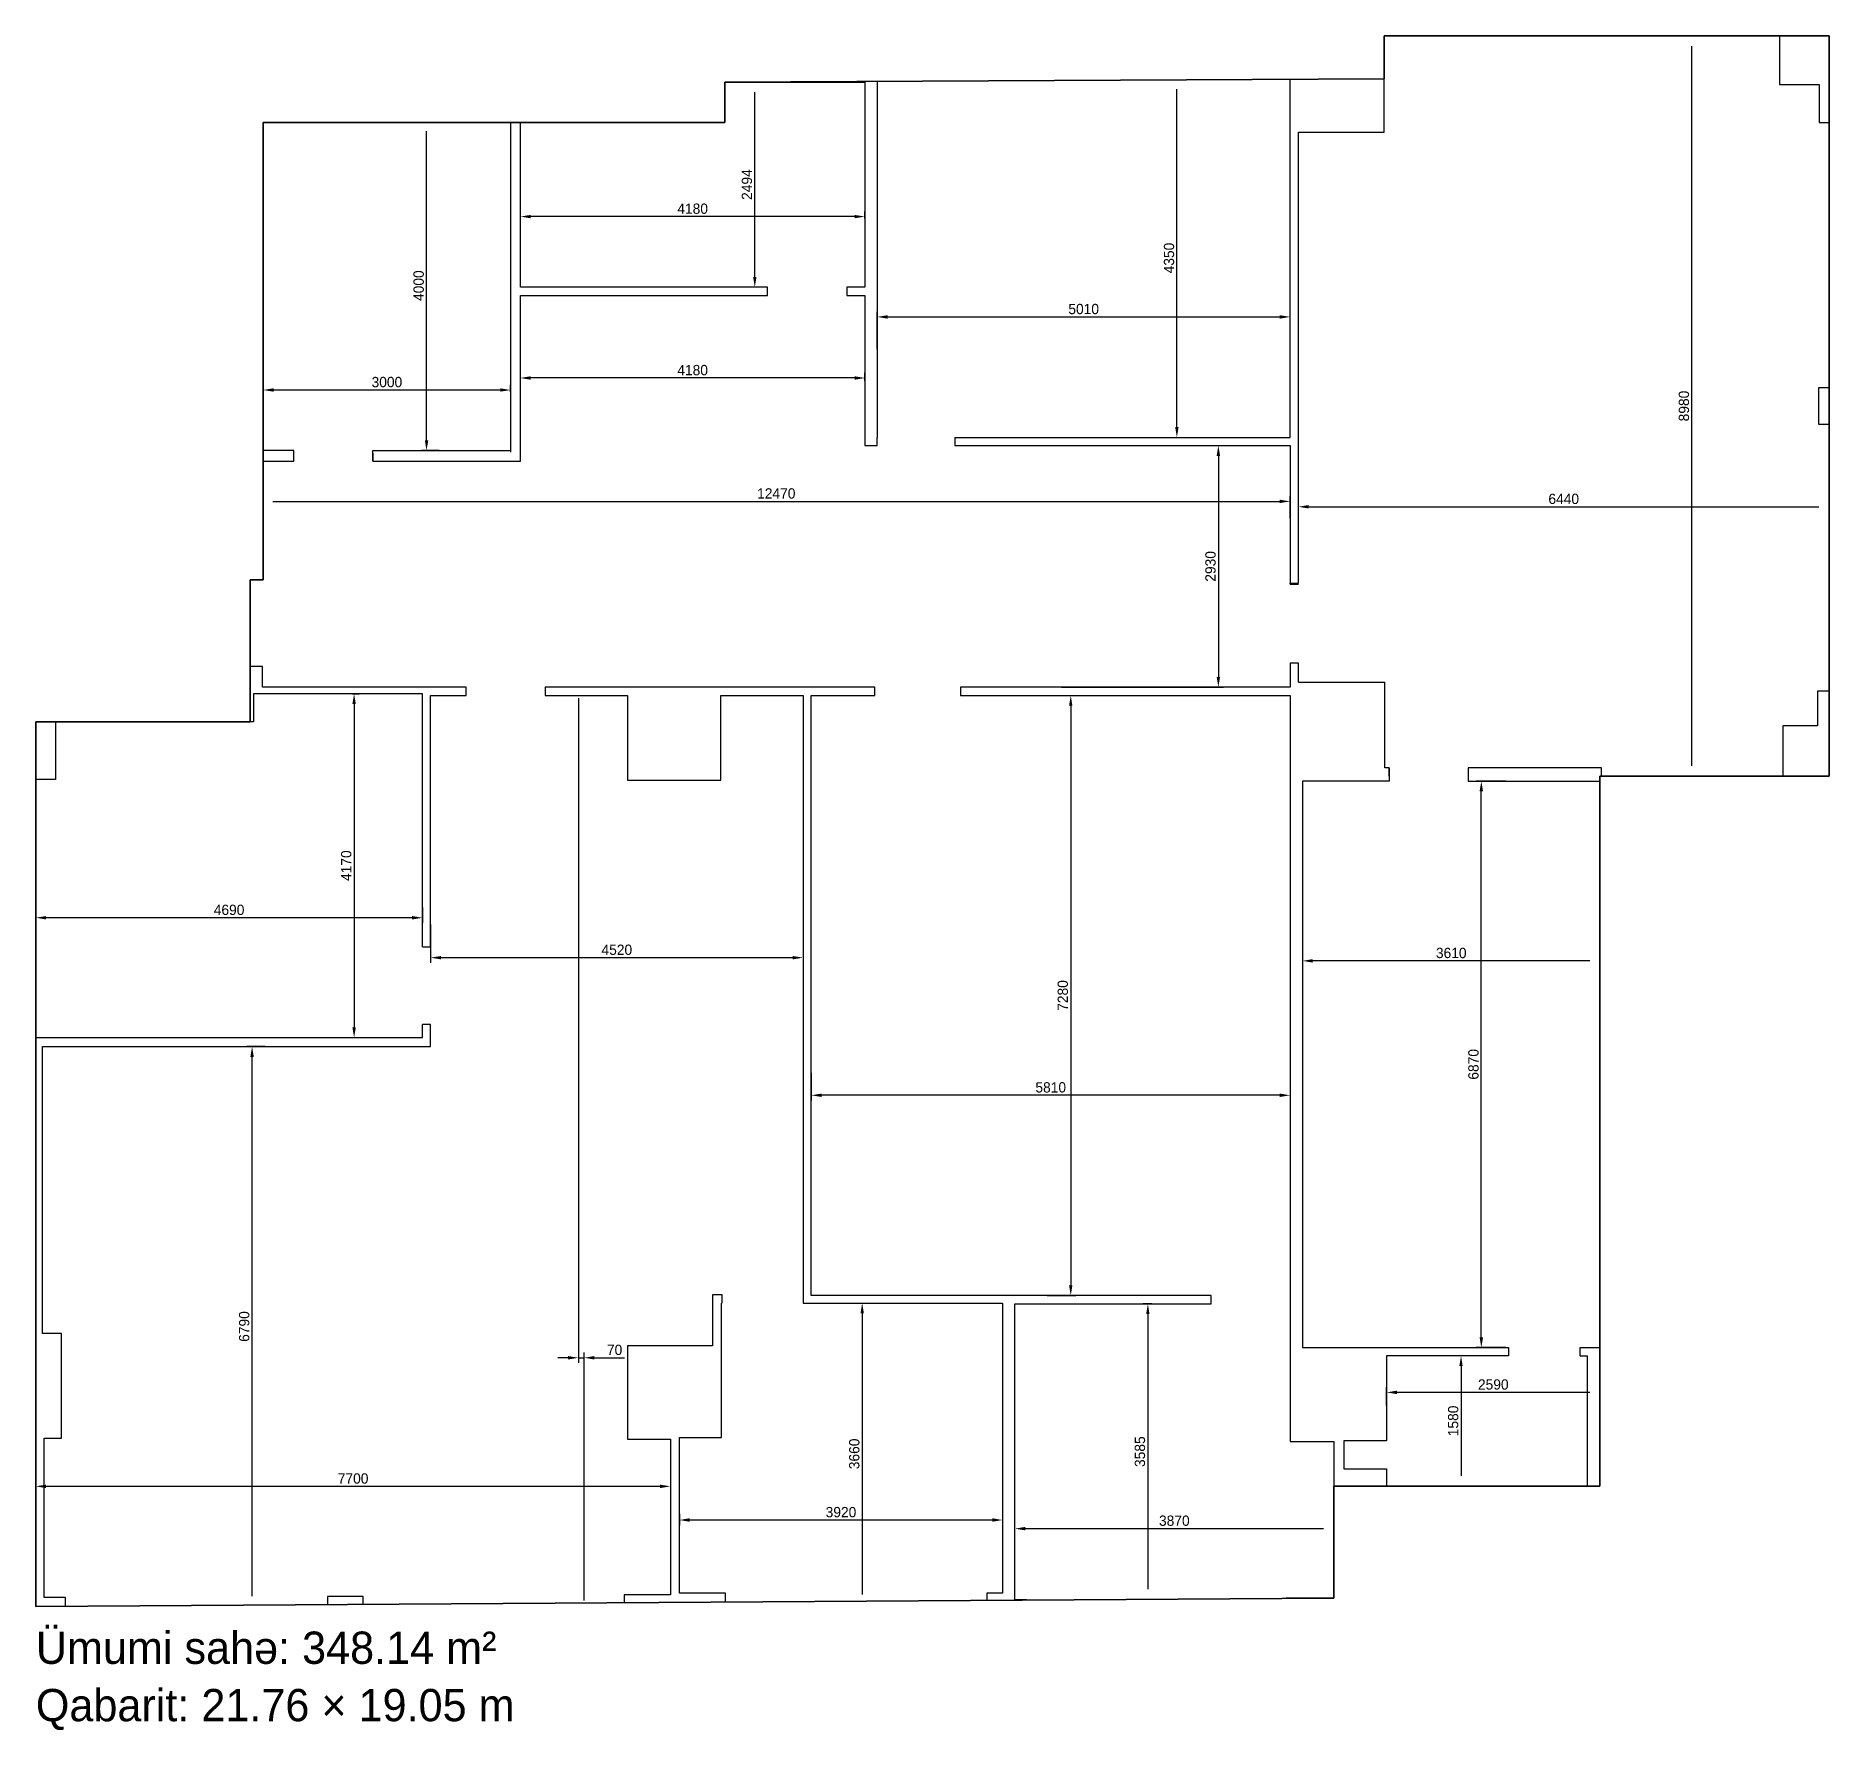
# Model space of a CAD drawing. Header units: millimetres. Extents: x 1233787 to 1255547, y -286620 to -266069.
import ezdxf

# ---------------------------------------------------------------- set-up
doc = ezdxf.new("R2010")
doc.units = ezdxf.units.MM
doc.layers.add('OFFICE_BOUNDARY', color=3, linetype='Continuous')

msp = doc.modelspace()

# ---------------------------------------------------------------- linework, layer by layer
for p, q in [((1250147, -266589), (1250147, -266069)), ((1250147, -266069), (1254947, -266069)), ((1254947, -266069), (1254947, -266659)), ((1242147, -267119), (1242147, -266629)), ((1242147, -266629), (1243847, -266629)), ((1243847, -266629), (1243847, -269119)), ((1243997, -266620), (1243997, -270939)), ((1249007, -270939), (1249007, -266595)), ((1250147, -267239), (1250147, -266589)), ((1254947, -266659), (1255427, -266659)), ((1255427, -266659), (1255427, -267119)), ((1236547, -271099), (1236547, -267119)), ((1239547, -267119), (1239547, -271118)), ((1239667, -269119), (1239667, -267119)), ((1239667, -267119), (1242147, -267119)), ((1255427, -267119), (1255547, -267119)), ((1255547, -267119), (1255547, -270339)), ((1249107, -272709), (1249107, -267239)), ((1249107, -267239), (1250147, -267239)), ((1242667, -269119), (1239667, -269119)), ((1243847, -269119), (1243627, -269119)), ((1255547, -270339), (1255417, -270339)), ((1255417, -270339), (1255417, -270779)), ((1255417, -270779), (1255547, -270779)), ((1255547, -270779), (1255547, -274019)), ((1236917, -271099), (1236547, -271099)), ((1236917, -271229), (1236917, -271099)), ((1236917, -271229), (1236917, -271129)), ((1244937, -270939), (1249007, -270939)), ((1236547, -271229), (1236917, -271229)), ((1236387, -273719), (1236387, -272669)), ((1236387, -272669), (1236537, -272669)), ((1249007, -272719), (1249007, -272709)), ((1249007, -272709), (1249107, -272709)), ((1236537, -273719), (1236387, -273719)), ((1236537, -273969), (1236537, -273719)), ((1238477, -274049), (1236427, -274049)), ((1236427, -274049), (1236427, -274389)), ((1238477, -277119), (1238477, -274049)), ((1255547, -274019), (1255407, -274019)), ((1255407, -274019), (1255407, -274439)), ((1236387, -274389), (1234027, -274389)), ((1234027, -274389), (1234027, -275089)), ((1236427, -274389), (1236387, -274389)), ((1255407, -274439), (1254987, -274439)), ((1254987, -274439), (1254987, -275049)), ((1252787, -274949), (1251167, -274949)), ((1251167, -274949), (1251167, -275049)), ((1251167, -274949), (1251167, -275109)), ((1252787, -275049), (1252787, -274949)), ((1251167, -275109), (1252767, -275109)), ((1252767, -281979), (1252767, -275109)), ((1233867, -281809), (1233867, -278329)), ((1242117, -281339), (1241997, -281339)), ((1241997, -281339), (1241997, -281959)), ((1242117, -281439), (1242117, -281339)), ((1242107, -283069), (1242107, -281439)), ((1243097, -281439), (1245517, -281439)), ((1245517, -281439), (1245517, -284959)), ((1245667, -285039), (1245667, -281449)), ((1245667, -281449), (1248047, -281449)), ((1249007, -281449), (1249007, -283119)), ((1234097, -281809), (1233867, -281809)), ((1234097, -283079), (1234097, -281809)), ((1241997, -281959), (1240967, -281959)), ((1240967, -281959), (1240967, -283089)), ((1252527, -282079), (1252527, -281979)), ((1252527, -281979), (1252767, -281979)), ((1251657, -282079), (1250177, -282079)), ((1250177, -282079), (1250177, -283109)), ((1252617, -283659), (1252617, -282079)), ((1233887, -285009), (1233887, -283079)), ((1233887, -283079), (1234097, -283079)), ((1240967, -283089), (1241487, -283089)), ((1241487, -283089), (1241487, -284979)), ((1241597, -284959), (1241597, -283069)), ((1241597, -283069), (1242107, -283069)), ((1249007, -283119), (1249537, -283119)), ((1249537, -283119), (1249537, -283659)), ((1250177, -283109), (1249657, -283109)), ((1249657, -283109), (1249657, -283449)), ((1249657, -283449), (1250177, -283449)), ((1250177, -283449), (1250177, -283659)), ((1249537, -283659), (1249537, -285019)), ((1234147, -285009), (1233887, -285009)), ((1234147, -285117), (1234147, -285009)), ((1237757, -284999), (1237327, -284999)), ((1237327, -284999), (1237327, -285097)), ((1237757, -285094), (1237757, -284999)), ((1241487, -284979), (1240927, -284979)), ((1240927, -284979), (1240927, -285074)), ((1242157, -284959), (1241597, -284959)), ((1242157, -285066), (1242157, -284959)), ((1245517, -284959), (1245327, -284959)), ((1245327, -284959), (1245327, -285046)), ((1245807, -285039), (1245667, -285039)), ((1245807, -285043), (1245807, -285039)), ((1249537, -285019), (1248957, -285019)), ((1248957, -285019), (1248957, -285023))]:
    msp.add_line(p, q)
at = {"color": 1, "lineweight": 30}
for p, q in [((1255547, -266069), (1250147, -266069)), ((1250147, -266069), (1250147, -266589)), ((1255547, -275049), (1255547, -266069)), ((1250147, -266589), (1242147, -266629)), ((1242147, -266629), (1242147, -267119)), ((1242147, -267119), (1236547, -267119)), ((1236547, -267119), (1236547, -272669)), ((1236547, -272669), (1236387, -272669)), ((1236387, -272669), (1236387, -273719)), ((1236387, -273719), (1236387, -274389)), ((1236387, -274389), (1233787, -274389)), ((1233787, -274389), (1233787, -275089)), ((1233787, -275089), (1233787, -285119)), ((1252767, -283659), (1252767, -275049)), ((1252767, -275049), (1255547, -275049)), ((1249537, -285019), (1249537, -283659)), ((1249537, -283659), (1252767, -283659)), ((1233787, -285119), (1249537, -285019))]:
    msp.add_line(p, q, dxfattribs=at)
at = {"color": 0, "lineweight": -2}
for p, q in [((1253856, -266069), (1253819, -266069)), ((1255547, -272094), (1255547, -271718)), ((1252767, -277281), (1252767, -277352)), ((1252767, -282682), (1252767, -282461)), ((1249537, -284171), (1249537, -284113))]:
    msp.add_line(p, q, dxfattribs=at)
at = {"color": 0, "lineweight": -2, "transparency": 16777216}
for p, q in [((1253881, -274924), (1253881, -266194)), ((1242511, -268994), (1242511, -266751)), ((1247633, -270814), (1247633, -266714)), ((1238528, -270974), (1238528, -267224)), ((1239667, -268283), (1239667, -268199)), ((1243722, -268261), (1239792, -268261)), ((1243847, -268283), (1243847, -268199)), ((1242636, -269119), (1242449, -269119)), ((1243997, -269870), (1243997, -269416)), ((1244122, -269478), (1248882, -269478)), ((1249007, -269870), (1249007, -269416)), ((1239667, -270193), (1239667, -270157)), ((1243722, -270219), (1239792, -270219)), ((1243847, -270254), (1243847, -270157)), ((1236547, -270386), (1236547, -270302)), ((1239422, -270365), (1236672, -270365)), ((1239547, -270386), (1239547, -270302)), ((1238681, -271099), (1238466, -271099)), ((1246389, -271039), (1248199, -271039)), ((1247651, -270939), (1247695, -270939)), ((1248136, -271164), (1248136, -273844)), ((1236662, -271716), (1248882, -271716)), ((1249007, -271918), (1249007, -271653)), ((1249107, -272094), (1249107, -271718)), ((1249232, -271781), (1255422, -271781)), ((1237628, -274049), (1237712, -274049)), ((1237649, -274174), (1237649, -278094)), ((1240370, -274101), (1240370, -282166)), ((1246060, -274069), (1246407, -274069)), ((1246231, -273969), (1248199, -273969)), ((1246345, -274194), (1246345, -281224)), ((1251626, -275109), (1251265, -275109)), ((1251327, -281854), (1251327, -275234)), ((1233787, -276686), (1233787, -276829)), ((1238352, -276766), (1233912, -276766)), ((1238477, -276641), (1238477, -276829)), ((1238577, -276847), (1238577, -277313)), ((1243097, -276847), (1243097, -277313)), ((1238702, -277250), (1242972, -277250)), ((1249157, -277281), (1249157, -277352)), ((1252642, -277289), (1249282, -277289)), ((1237628, -278219), (1237712, -278219)), ((1236564, -278329), (1236348, -278329)), ((1236411, -284994), (1236411, -278454)), ((1243197, -278648), (1243197, -278982)), ((1249007, -278648), (1249007, -278982)), ((1248882, -278919), (1243322, -278919)), ((1246060, -281349), (1246407, -281349)), ((1243714, -281439), (1243877, -281439)), ((1243814, -281564), (1243814, -284974)), ((1247328, -281449), (1247218, -281449)), ((1247281, -281574), (1247281, -284909)), ((1251626, -281979), (1251265, -281979)), ((1240245, -282103), (1240120, -282103)), ((1240370, -282103), (1240440, -282103)), ((1240440, -285046), (1240440, -282041)), ((1240565, -282103), (1240930, -282103)), ((1251058, -282079), (1251018, -282079)), ((1251081, -282204), (1251081, -283534)), ((1250177, -282682), (1250177, -282461)), ((1252642, -282523), (1250302, -282523)), ((1233787, -283642), (1233787, -283726)), ((1241362, -283663), (1233912, -283663)), ((1241487, -283642), (1241487, -283726)), ((1241597, -283997), (1241597, -284134)), ((1245392, -284071), (1241722, -284071)), ((1245517, -283997), (1245517, -284134)), ((1245667, -284171), (1245667, -284113)), ((1249412, -284176), (1245792, -284176))]:
    msp.add_line(p, q, dxfattribs=at)
for points in [[(1237877, -271129), (1237877, -271229), (1239667, -271229), (1239667, -269219), (1242667, -269219), (1242667, -269119)], [(1243627, -269119), (1243627, -269219), (1243847, -269219), (1243847, -271039), (1243997, -271039), (1243997, -270939)], [(1237877, -271229), (1237877, -271099)], [(1237877, -271099), (1239547, -271099)], [(1244937, -270939), (1244937, -271039), (1249007, -271039), (1249007, -272719), (1249107, -272719)], [(1249107, -273909), (1249107, -273679), (1249007, -273679)], [(1249107, -273679), (1249007, -273679)], [(1249007, -273679), (1249007, -273969)], [(1249107, -273909), (1250157, -273909)], [(1250207, -275049), (1250207, -274949), (1250157, -274949), (1250157, -273909)], [(1239007, -274069), (1239007, -273969), (1236537, -273969)], [(1238477, -277119), (1238577, -277119), (1238577, -274069), (1239007, -274069)], [(1243967, -274069), (1243967, -273969), (1239967, -273969), (1239967, -274069)], [(1239967, -274069), (1240967, -274069), (1240967, -275099), (1242097, -275099), (1242097, -274069), (1243097, -274069), (1243097, -275099), (1243097, -281339), (1243097, -281439)], [(1248047, -281449), (1248047, -281349), (1243197, -281349), (1243197, -274069), (1243967, -274069)], [(1249007, -273969), (1245007, -273969), (1245007, -274069)], [(1245007, -274069), (1249007, -274069), (1249007, -281349), (1249007, -281449)], [(1250207, -274949), (1250207, -275109), (1249157, -275109), (1249157, -281979), (1251657, -281979), (1251657, -282079)], [(1234027, -275089), (1233787, -275089), (1233787, -278219), (1238477, -278219), (1238477, -278059)], [(1233867, -278329), (1238577, -278329), (1238577, -278059), (1238477, -278059)], [(1252527, -282079), (1252617, -282079)]]:
    msp.add_lwpolyline(points)
at = {"color": 0, "transparency": 16777216}
for points in [[(1239792, -268241), (1239792, -268282), (1239667, -268261)], [(1243722, -268241), (1243722, -268282), (1243847, -268261)], [(1242491, -268994), (1242532, -268994), (1242511, -269119)], [(1244122, -269457), (1244122, -269499), (1243997, -269478)], [(1248882, -269457), (1248882, -269499), (1249007, -269478)], [(1239792, -270198), (1239792, -270240), (1239667, -270219)], [(1243722, -270198), (1243722, -270240), (1243847, -270219)], [(1236672, -270344), (1236672, -270385), (1236547, -270365)], [(1239422, -270344), (1239422, -270385), (1239547, -270365)], [(1247612, -270814), (1247654, -270814), (1247633, -270939)], [(1238507, -270974), (1238549, -270974), (1238528, -271099)], [(1248115, -271164), (1248157, -271164), (1248136, -271039)], [(1248882, -271695), (1248882, -271736), (1249007, -271716)], [(1249232, -271760), (1249232, -271802), (1249107, -271781)], [(1248115, -273844), (1248157, -273844), (1248136, -273969)], [(1237628, -274174), (1237670, -274174), (1237649, -274049)], [(1246324, -274194), (1246365, -274194), (1246345, -274069)], [(1251306, -275234), (1251348, -275234), (1251327, -275109)], [(1233912, -276745), (1233912, -276787), (1233787, -276766)], [(1238352, -276745), (1238352, -276787), (1238477, -276766)], [(1238702, -277230), (1238702, -277271), (1238577, -277250)], [(1242972, -277230), (1242972, -277271), (1243097, -277250)], [(1249282, -277268), (1249282, -277310), (1249157, -277289)], [(1237628, -278094), (1237670, -278094), (1237649, -278219)], [(1236390, -278454), (1236432, -278454), (1236411, -278329)], [(1243322, -278899), (1243322, -278940), (1243197, -278919)], [(1248882, -278899), (1248882, -278940), (1249007, -278919)], [(1246324, -281224), (1246365, -281224), (1246345, -281349)], [(1243794, -281564), (1243835, -281564), (1243814, -281439)], [(1247260, -281574), (1247301, -281574), (1247281, -281449)], [(1251306, -281854), (1251348, -281854), (1251327, -281979)], [(1240245, -282082), (1240245, -282124), (1240370, -282103)], [(1240565, -282082), (1240565, -282124), (1240440, -282103)], [(1251060, -282204), (1251101, -282204), (1251081, -282079)], [(1250302, -282502), (1250302, -282544), (1250177, -282523)], [(1233912, -283642), (1233912, -283684), (1233787, -283663)], [(1241362, -283642), (1241362, -283684), (1241487, -283663)], [(1241722, -284050), (1241722, -284092), (1241597, -284071)], [(1245392, -284050), (1245392, -284092), (1245517, -284071)], [(1245792, -284155), (1245792, -284196), (1245667, -284176)]]:
    msp.add_solid(points, dxfattribs=at)
at = {"layer": 'OFFICE_BOUNDARY'}
msp.add_lwpolyline([(1233787, -274389), (1236387, -274389), (1236387, -273719), (1236387, -272669), (1236547, -272669), (1236547, -267119), (1242147, -267119), (1242147, -266629), (1250147, -266589), (1250147, -266069), (1255547, -266069), (1255547, -275049), (1252767, -275049), (1252767, -283659), (1249537, -283659), (1249537, -285019), (1233787, -285119), (1233787, -275089), (1233787, -274389)], close=True, dxfattribs=at)

# ---------------------------------------------------------------- texts
for s, p in [('Ümumi sahə: 348.14 m²', (1233787, -285816)), ('Qabarit: 21.76 × 19.05 m', (1233787, -286512))]:
    msp.add_text(s, height=391.68).set_placement(p)
at = {"color": 0, "transparency": 16777216, "char_height": 125, "attachment_point": 5, "rotation": 90}
for s, insert in [('2494', (1242416, -267873)), ('4350', (1247538, -268764)), ('4000', (1238433, -269099)), ('8980', (1253786, -270559)), ('2930', (1248041, -272504)), ('4170', (1237554, -276134)), ('7280', (1246249, -277709)), ('6870', (1251232, -278544)), ('6790', (1236316, -281724)), ('1580', (1250986, -282869)), ('3660', (1243719, -283269)), ('3585', (1247185, -283242))]:
    msp.add_mtext(s, dxfattribs=dict(at, insert=insert))
at = {"color": 0, "transparency": 16777216, "char_height": 125, "attachment_point": 5}
for s, insert in [('4180', (1241757, -268166)), ('5010', (1246502, -269383)), ('3000', (1238047, -270269)), ('4180', (1241757, -270124)), ('12470', (1242772, -271620)), ('6440', (1252327, -271686)), ('4690', (1236132, -276671)), ('4520', (1240837, -277155)), ('3610', (1250962, -277194)), ('5810', (1246102, -278824)), ('70', (1240810, -282008)), ('2590', (1251472, -282428)), ('7700', (1237637, -283568)), ('3920', (1243557, -283976)), ('3870', (1247602, -284080))]:
    msp.add_mtext(s, dxfattribs=dict(at, insert=insert))

doc.saveas('drawing.dxf')
